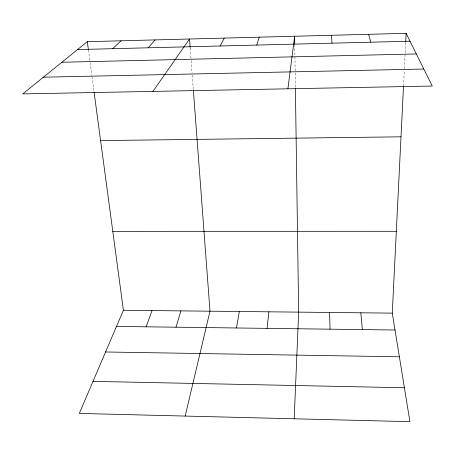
<?xml version="1.0" encoding="UTF-8"?>
<svg xmlns="http://www.w3.org/2000/svg" width="455" height="455" viewBox="0 0 455 455"><rect width="100%" height="100%" fill="white"/><g stroke="black" fill="none" stroke-linecap="round" stroke-linejoin="round"><path stroke-width="0.34" stroke-dasharray="2.27 1.71" d="M403.517 86.131L404.285 70.656M404.387 68.546L405.712 41.78M88.429 50.078L90.027 61.971M90.124 62.671L91.813 75.263M92.001 76.662L93.98 91.381M190.196 48.054L191.083 59.889M191.14 60.583L192.078 73.113M192.237 75.2L193.335 89.828M294.76 44.732L295.141 70.889M295.176 73.01L295.392 87.855"/><path stroke-width="0.68" d="M294.186 418.788L298.668 312.136L295.403 88.56M94.077 92.081L123.402 310.264L79.318 413.43L409.915 421.671L392.278 313.131L403.517 86.131M405.712 41.78L406.127 33.329L87.303 41.684L22.75 93.901L432.25 86.035L406.127 33.329M267.096 328.373L268.871 311.817M287.901 88.81L294.641 36.252L294.749 44.027M236.481 327.975L239.319 311.499M185.185 416.069L209.994 311.186L193.392 90.522M176 327.196L180.902 310.879M256.722 45.068L259.265 37.179M146.123 326.809L152.038 310.572M220.186 45.989L224.224 38.095M152.931 91.398L189.513 39.005L190.144 47.36M148.171 47.798L155.127 39.909M112.686 48.691L121.058 40.802M77.543 49.578L410.035 41.212M61.857 62.267L416.348 53.946M43.401 77.196L423.821 69.029M100.595 140.595L401.009 136.813M112.794 231.345L396.328 231.305M123.402 310.264L392.278 313.131M116.491 326.428L395.02 330.017M105.577 351.982L399.371 356.8M93.013 381.375L404.404 387.751M368.601 34.313L370.831 42.196M87.303 41.684L88.338 49.379M360.815 312.795L362.39 329.596M331.439 35.285L332.031 43.174M329.613 312.466L330.04 329.181"/></g></svg>
